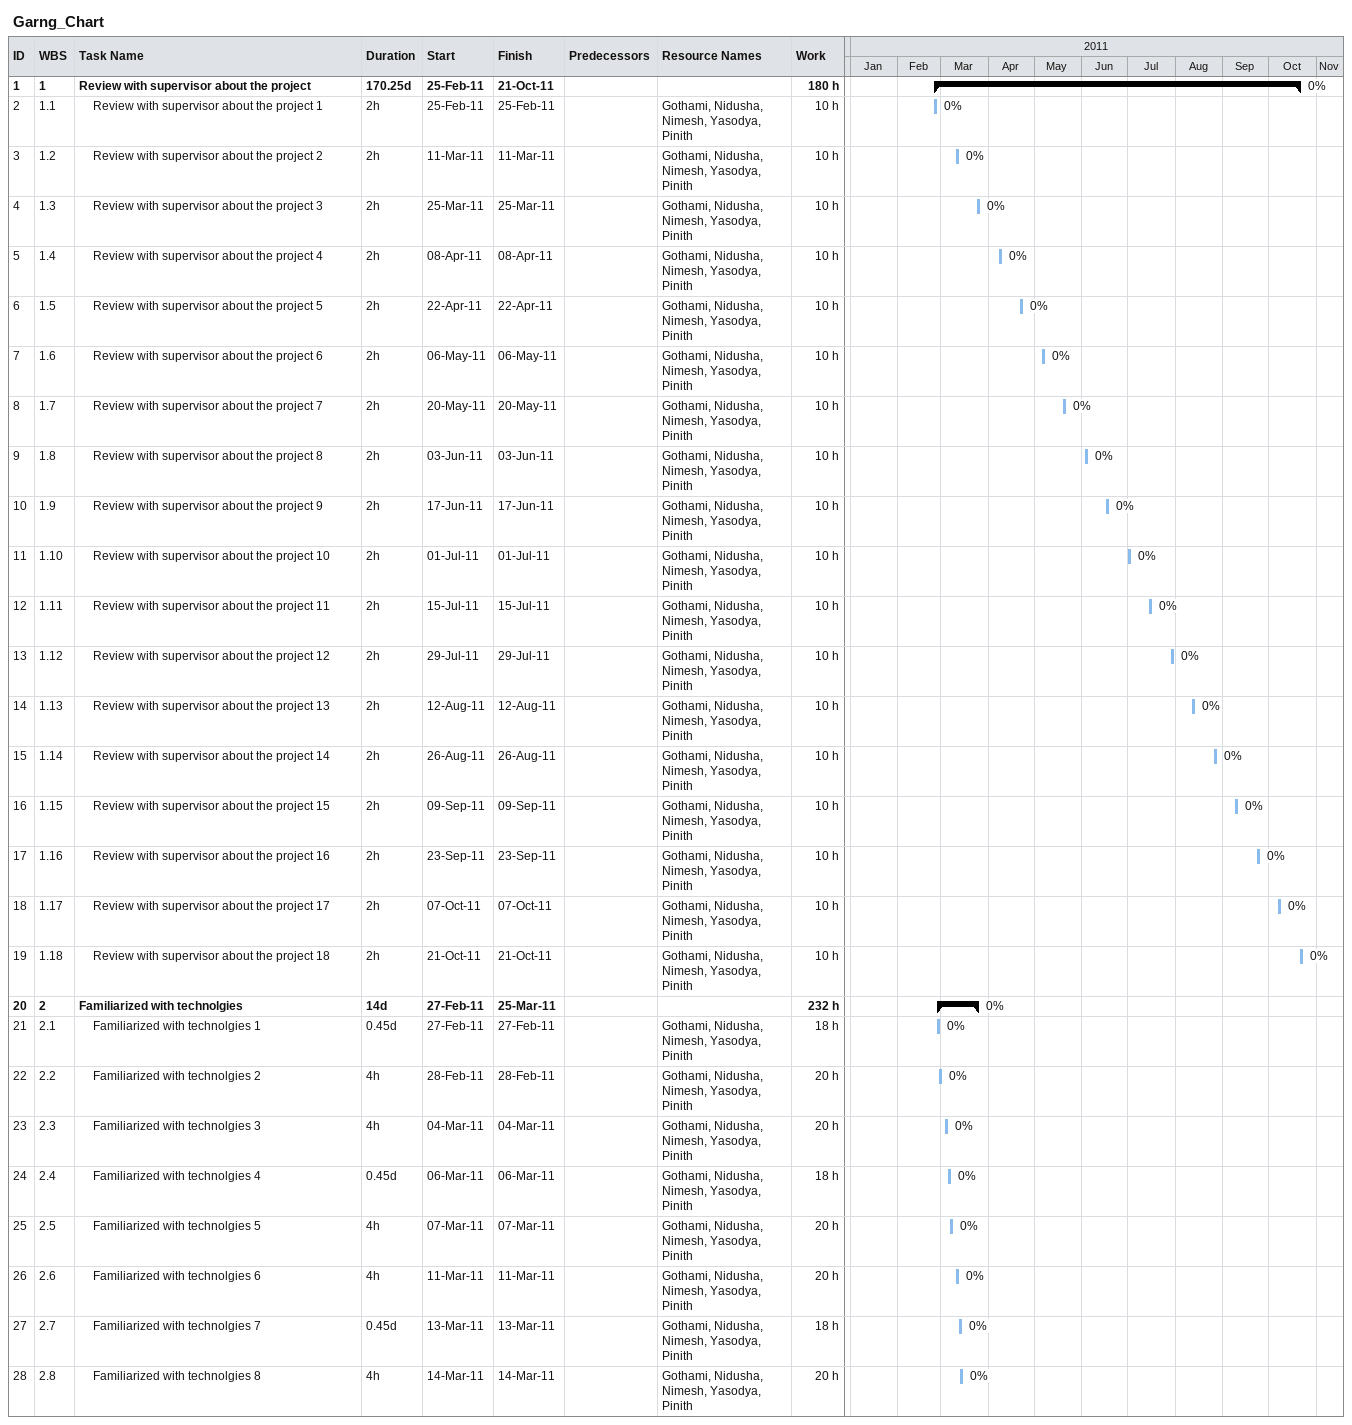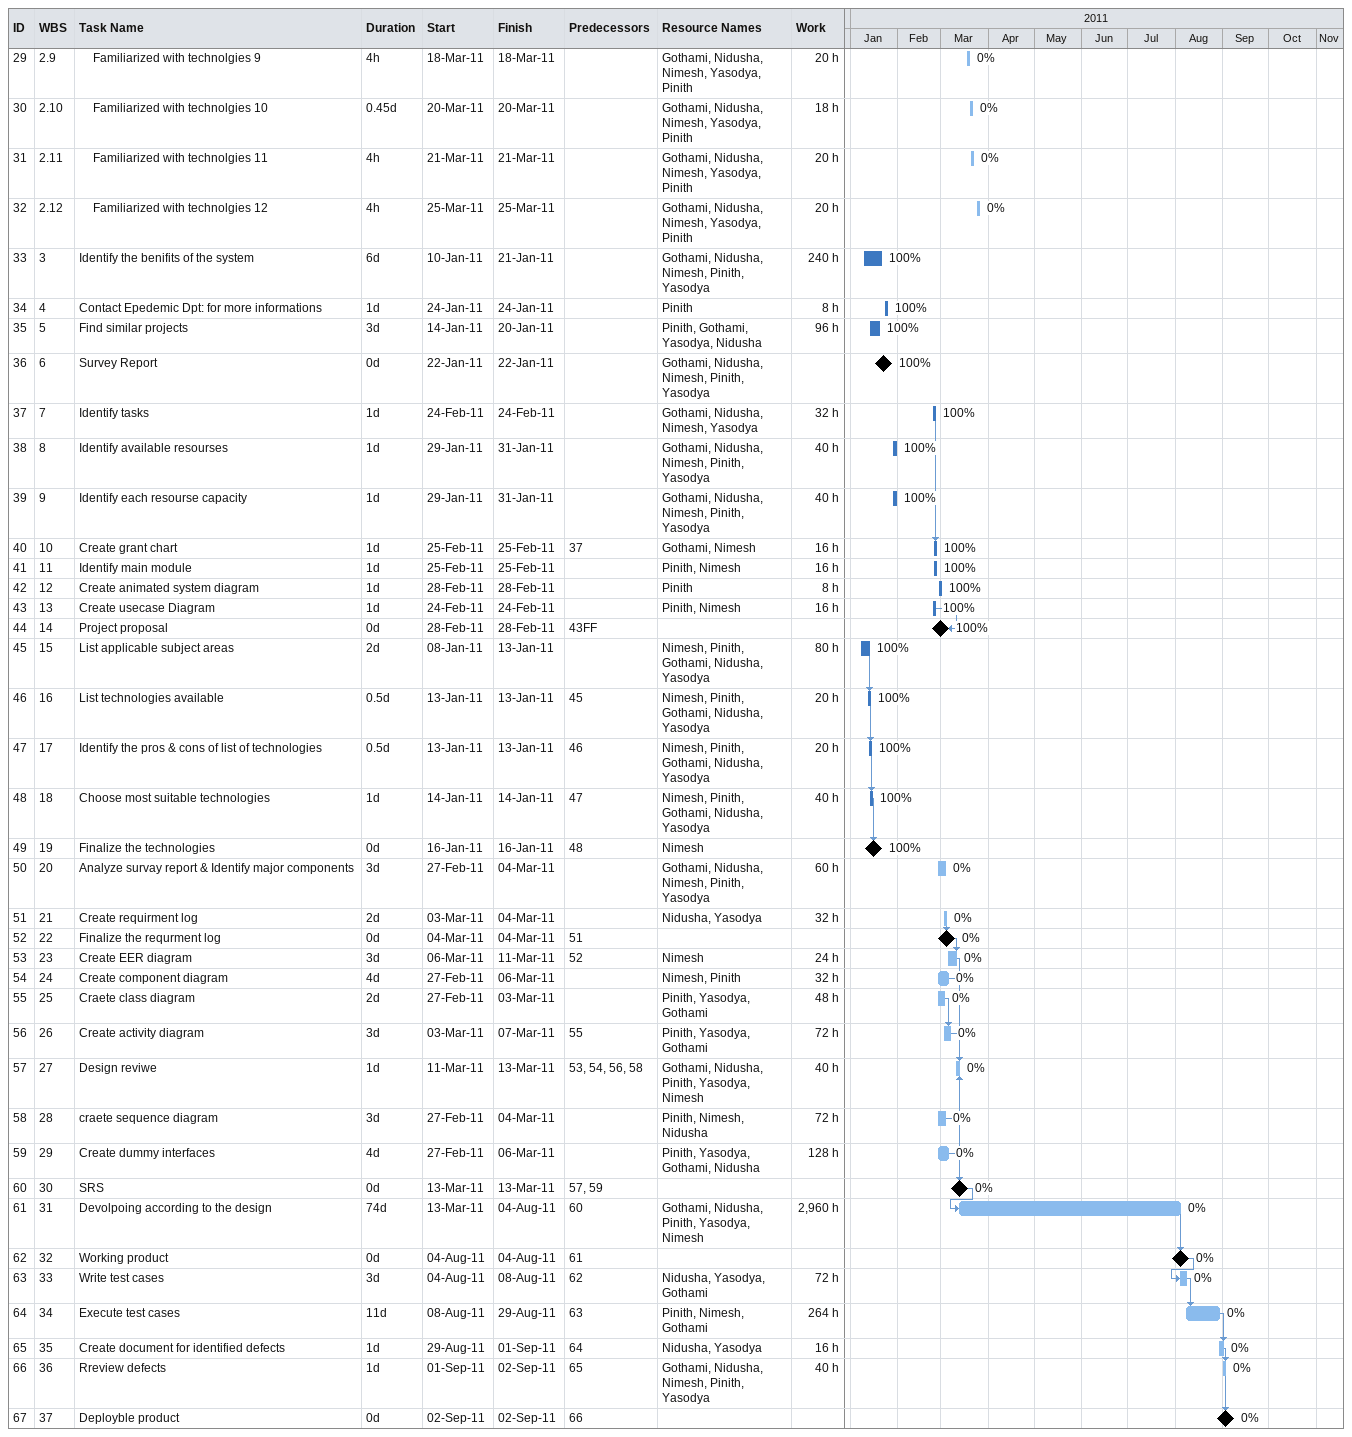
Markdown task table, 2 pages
Garng_Chart

| ID | WBS | Task | Duration | Start | Finish | Predecessors | Resources | % complete | Work (h) |
|---|---|---|---|---|---|---|---|---|---|
| 1 | 1 | **Review with supervisor about the project** | 170.25d | 2011-02-25 | 2011-10-21 |  |  | 0 | 180 |
| 2 | 1.1 | Review with supervisor about the project 1 | 2h | 2011-02-25 | 2011-02-25 |  | Gothami, Nidusha, Nimesh, Yasodya, Pinith | 0 | 10 |
| 3 | 1.2 | Review with supervisor about the project 2 | 2h | 2011-03-11 | 2011-03-11 |  | Gothami, Nidusha, Nimesh, Yasodya, Pinith | 0 | 10 |
| 4 | 1.3 | Review with supervisor about the project 3 | 2h | 2011-03-25 | 2011-03-25 |  | Gothami, Nidusha, Nimesh, Yasodya, Pinith | 0 | 10 |
| 5 | 1.4 | Review with supervisor about the project 4 | 2h | 2011-04-08 | 2011-04-08 |  | Gothami, Nidusha, Nimesh, Yasodya, Pinith | 0 | 10 |
| 6 | 1.5 | Review with supervisor about the project 5 | 2h | 2011-04-22 | 2011-04-22 |  | Gothami, Nidusha, Nimesh, Yasodya, Pinith | 0 | 10 |
| 7 | 1.6 | Review with supervisor about the project 6 | 2h | 2011-05-06 | 2011-05-06 |  | Gothami, Nidusha, Nimesh, Yasodya, Pinith | 0 | 10 |
| 8 | 1.7 | Review with supervisor about the project 7 | 2h | 2011-05-20 | 2011-05-20 |  | Gothami, Nidusha, Nimesh, Yasodya, Pinith | 0 | 10 |
| 9 | 1.8 | Review with supervisor about the project 8 | 2h | 2011-06-03 | 2011-06-03 |  | Gothami, Nidusha, Nimesh, Yasodya, Pinith | 0 | 10 |
| 10 | 1.9 | Review with supervisor about the project 9 | 2h | 2011-06-17 | 2011-06-17 |  | Gothami, Nidusha, Nimesh, Yasodya, Pinith | 0 | 10 |
| 11 | 1.10 | Review with supervisor about the project 10 | 2h | 2011-07-01 | 2011-07-01 |  | Gothami, Nidusha, Nimesh, Yasodya, Pinith | 0 | 10 |
| 12 | 1.11 | Review with supervisor about the project 11 | 2h | 2011-07-15 | 2011-07-15 |  | Gothami, Nidusha, Nimesh, Yasodya, Pinith | 0 | 10 |
| 13 | 1.12 | Review with supervisor about the project 12 | 2h | 2011-07-29 | 2011-07-29 |  | Gothami, Nidusha, Nimesh, Yasodya, Pinith | 0 | 10 |
| 14 | 1.13 | Review with supervisor about the project 13 | 2h | 2011-08-12 | 2011-08-12 |  | Gothami, Nidusha, Nimesh, Yasodya, Pinith | 0 | 10 |
| 15 | 1.14 | Review with supervisor about the project 14 | 2h | 2011-08-26 | 2011-08-26 |  | Gothami, Nidusha, Nimesh, Yasodya, Pinith | 0 | 10 |
| 16 | 1.15 | Review with supervisor about the project 15 | 2h | 2011-09-09 | 2011-09-09 |  | Gothami, Nidusha, Nimesh, Yasodya, Pinith | 0 | 10 |
| 17 | 1.16 | Review with supervisor about the project 16 | 2h | 2011-09-23 | 2011-09-23 |  | Gothami, Nidusha, Nimesh, Yasodya, Pinith | 0 | 10 |
| 18 | 1.17 | Review with supervisor about the project 17 | 2h | 2011-10-07 | 2011-10-07 |  | Gothami, Nidusha, Nimesh, Yasodya, Pinith | 0 | 10 |
| 19 | 1.18 | Review with supervisor about the project 18 | 2h | 2011-10-21 | 2011-10-21 |  | Gothami, Nidusha, Nimesh, Yasodya, Pinith | 0 | 10 |
| 20 | 2 | **Familiarized with technolgies** | 14d | 2011-02-27 | 2011-03-25 |  |  | 0 | 232 |
| 21 | 2.1 | Familiarized with technolgies 1 | 0.45d | 2011-02-27 | 2011-02-27 |  | Gothami, Nidusha, Nimesh, Yasodya, Pinith | 0 | 18 |
| 22 | 2.2 | Familiarized with technolgies 2 | 4h | 2011-02-28 | 2011-02-28 |  | Gothami, Nidusha, Nimesh, Yasodya, Pinith | 0 | 20 |
| 23 | 2.3 | Familiarized with technolgies 3 | 4h | 2011-03-04 | 2011-03-04 |  | Gothami, Nidusha, Nimesh, Yasodya, Pinith | 0 | 20 |
| 24 | 2.4 | Familiarized with technolgies 4 | 0.45d | 2011-03-06 | 2011-03-06 |  | Gothami, Nidusha, Nimesh, Yasodya, Pinith | 0 | 18 |
| 25 | 2.5 | Familiarized with technolgies 5 | 4h | 2011-03-07 | 2011-03-07 |  | Gothami, Nidusha, Nimesh, Yasodya, Pinith | 0 | 20 |
| 26 | 2.6 | Familiarized with technolgies 6 | 4h | 2011-03-11 | 2011-03-11 |  | Gothami, Nidusha, Nimesh, Yasodya, Pinith | 0 | 20 |
| 27 | 2.7 | Familiarized with technolgies 7 | 0.45d | 2011-03-13 | 2011-03-13 |  | Gothami, Nidusha, Nimesh, Yasodya, Pinith | 0 | 18 |
| 28 | 2.8 | Familiarized with technolgies 8 | 4h | 2011-03-14 | 2011-03-14 |  | Gothami, Nidusha, Nimesh, Yasodya, Pinith | 0 | 20 |
| 29 | 2.9 | Familiarized with technolgies 9 | 4h | 2011-03-18 | 2011-03-18 |  | Gothami, Nidusha, Nimesh, Yasodya, Pinith | 0 | 20 |
| 30 | 2.10 | Familiarized with technolgies 10 | 0.45d | 2011-03-20 | 2011-03-20 |  | Gothami, Nidusha, Nimesh, Yasodya, Pinith | 0 | 18 |
| 31 | 2.11 | Familiarized with technolgies 11 | 4h | 2011-03-21 | 2011-03-21 |  | Gothami, Nidusha, Nimesh, Yasodya, Pinith | 0 | 20 |
| 32 | 2.12 | Familiarized with technolgies 12 | 4h | 2011-03-25 | 2011-03-25 |  | Gothami, Nidusha, Nimesh, Yasodya, Pinith | 0 | 20 |
| 33 | 3 | Identify the benifits of the system | 6d | 2011-01-10 | 2011-01-21 |  | Gothami, Nidusha, Nimesh, Pinith, Yasodya | 100 | 240 |
| 34 | 4 | Contact Epedemic Dpt: for more informations | 1d | 2011-01-24 | 2011-01-24 |  | Pinith | 100 | 8 |
| 35 | 5 | Find similar projects | 3d | 2011-01-14 | 2011-01-20 |  | Pinith, Gothami, Yasodya, Nidusha | 100 | 96 |
| 36 | 6 | Survey Report | 0d | 2011-01-22 | 2011-01-22 |  | Gothami, Nidusha, Nimesh, Pinith, Yasodya | 100 |  |
| 37 | 7 | Identify tasks | 1d | 2011-02-24 | 2011-02-24 |  | Gothami, Nidusha, Nimesh, Yasodya | 100 | 32 |
| 38 | 8 | Identify available resourses | 1d | 2011-01-29 | 2011-01-31 |  | Gothami, Nidusha, Nimesh, Pinith, Yasodya | 100 | 40 |
| 39 | 9 | Identify each resourse capacity | 1d | 2011-01-29 | 2011-01-31 |  | Gothami, Nidusha, Nimesh, Pinith, Yasodya | 100 | 40 |
| 40 | 10 | Create grant chart | 1d | 2011-02-25 | 2011-02-25 | 37 | Gothami, Nimesh | 100 | 16 |
| 41 | 11 | Identify main module | 1d | 2011-02-25 | 2011-02-25 |  | Pinith, Nimesh | 100 | 16 |
| 42 | 12 | Create animated system diagram | 1d | 2011-02-28 | 2011-02-28 |  | Pinith | 100 | 8 |
| 43 | 13 | Create usecase Diagram | 1d | 2011-02-24 | 2011-02-24 |  | Pinith, Nimesh | 100 | 16 |
| 44 | 14 | Project proposal | 0d | 2011-02-28 | 2011-02-28 | 43FF |  | 100 |  |
| 45 | 15 | List applicable subject areas | 2d | 2011-01-08 | 2011-01-13 |  | Nimesh, Pinith, Gothami, Nidusha, Yasodya | 100 | 80 |
| 46 | 16 | List technologies available | 0.5d | 2011-01-13 | 2011-01-13 | 45 | Nimesh, Pinith, Gothami, Nidusha, Yasodya | 100 | 20 |
| 47 | 17 | Identify the pros & cons of list of technologies | 0.5d | 2011-01-13 | 2011-01-13 | 46 | Nimesh, Pinith, Gothami, Nidusha, Yasodya | 100 | 20 |
| 48 | 18 | Choose most suitable technologies | 1d | 2011-01-14 | 2011-01-14 | 47 | Nimesh, Pinith, Gothami, Nidusha, Yasodya | 100 | 40 |
| 49 | 19 | Finalize the technologies | 0d | 2011-01-16 | 2011-01-16 | 48 | Nimesh | 100 |  |
| 50 | 20 | Analyze survay report & Identify major components | 3d | 2011-02-27 | 2011-03-04 |  | Gothami, Nidusha, Nimesh, Pinith, Yasodya | 0 | 60 |
| 51 | 21 | Create requirment log | 2d | 2011-03-03 | 2011-03-04 |  | Nidusha, Yasodya | 0 | 32 |
| 52 | 22 | Finalize the requrment log | 0d | 2011-03-04 | 2011-03-04 | 51 |  | 0 |  |
| 53 | 23 | Create EER diagram | 3d | 2011-03-06 | 2011-03-11 | 52 | Nimesh | 0 | 24 |
| 54 | 24 | Create component diagram | 4d | 2011-02-27 | 2011-03-06 |  | Nimesh, Pinith | 0 | 32 |
| 55 | 25 | Craete class diagram | 2d | 2011-02-27 | 2011-03-03 |  | Pinith, Yasodya, Gothami | 0 | 48 |
| 56 | 26 | Create activity diagram | 3d | 2011-03-03 | 2011-03-07 | 55 | Pinith, Yasodya, Gothami | 0 | 72 |
| 57 | 27 | Design reviwe | 1d | 2011-03-11 | 2011-03-13 | 53, 54, 56, 58 | Gothami, Nidusha, Pinith, Yasodya, Nimesh | 0 | 40 |
| 58 | 28 | craete sequence diagram | 3d | 2011-02-27 | 2011-03-04 |  | Pinith, Nimesh, Nidusha | 0 | 72 |
| 59 | 29 | Create dummy interfaces | 4d | 2011-02-27 | 2011-03-06 |  | Pinith, Yasodya, Gothami, Nidusha | 0 | 128 |
| 60 | 30 | SRS | 0d | 2011-03-13 | 2011-03-13 | 57, 59 |  | 0 |  |
| 61 | 31 | Devolpoing according to the design | 74d | 2011-03-13 | 2011-08-04 | 60 | Gothami, Nidusha, Pinith, Yasodya, Nimesh | 0 | 2960 |
| 62 | 32 | Working product | 0d | 2011-08-04 | 2011-08-04 | 61 |  | 0 |  |
| 63 | 33 | Write test cases | 3d | 2011-08-04 | 2011-08-08 | 62 | Nidusha, Yasodya, Gothami | 0 | 72 |
| 64 | 34 | Execute test cases | 11d | 2011-08-08 | 2011-08-29 | 63 | Pinith, Nimesh, Gothami | 0 | 264 |
| 65 | 35 | Create document for identified defects | 1d | 2011-08-29 | 2011-09-01 | 64 | Nidusha, Yasodya | 0 | 16 |
| 66 | 36 | Rreview defects | 1d | 2011-09-01 | 2011-09-02 | 65 | Gothami, Nidusha, Nimesh, Pinith, Yasodya | 0 | 40 |
| 67 | 37 | Deployble product | 0d | 2011-09-02 | 2011-09-02 | 66 |  | 0 |  |
